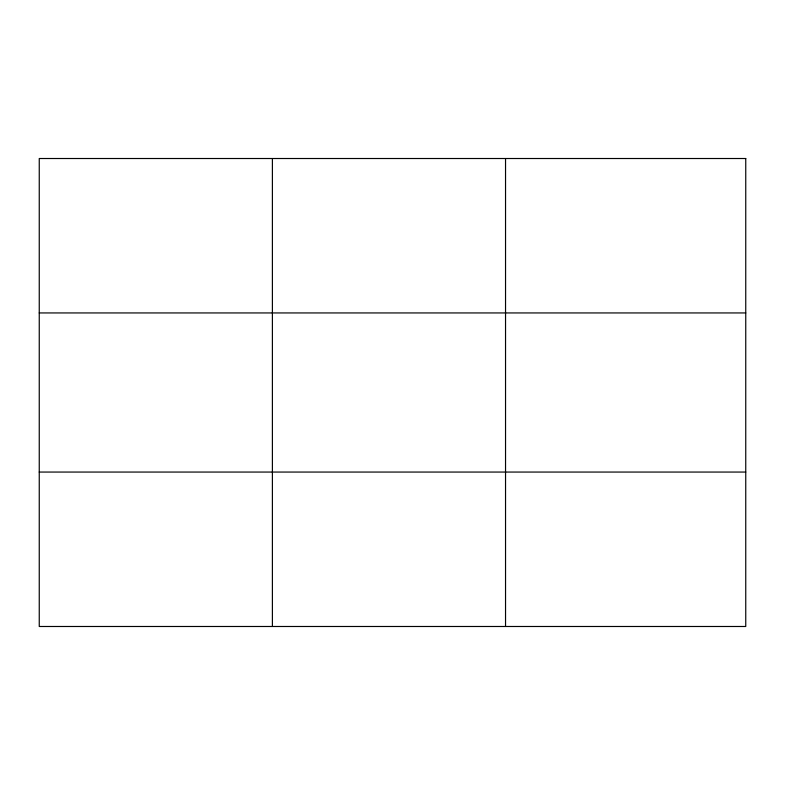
<?xml version="1.0" encoding="UTF-8"?>
<svg xmlns="http://www.w3.org/2000/svg" width="785" height="785" viewBox="0 0 785 785"><rect width="100%" height="100%" fill="white"/><g stroke="black" fill="none" stroke-linecap="round" stroke-linejoin="round"><path stroke-width="1.18" d="M272.395 626.489L272.395 158.511M505.54 626.489L505.54 158.511M39.25 312.94L745.75 312.94M39.25 472.06L745.75 472.06M745.75 158.511L745.75 626.489L39.25 626.489L39.25 158.511L745.75 158.511"/></g></svg>
